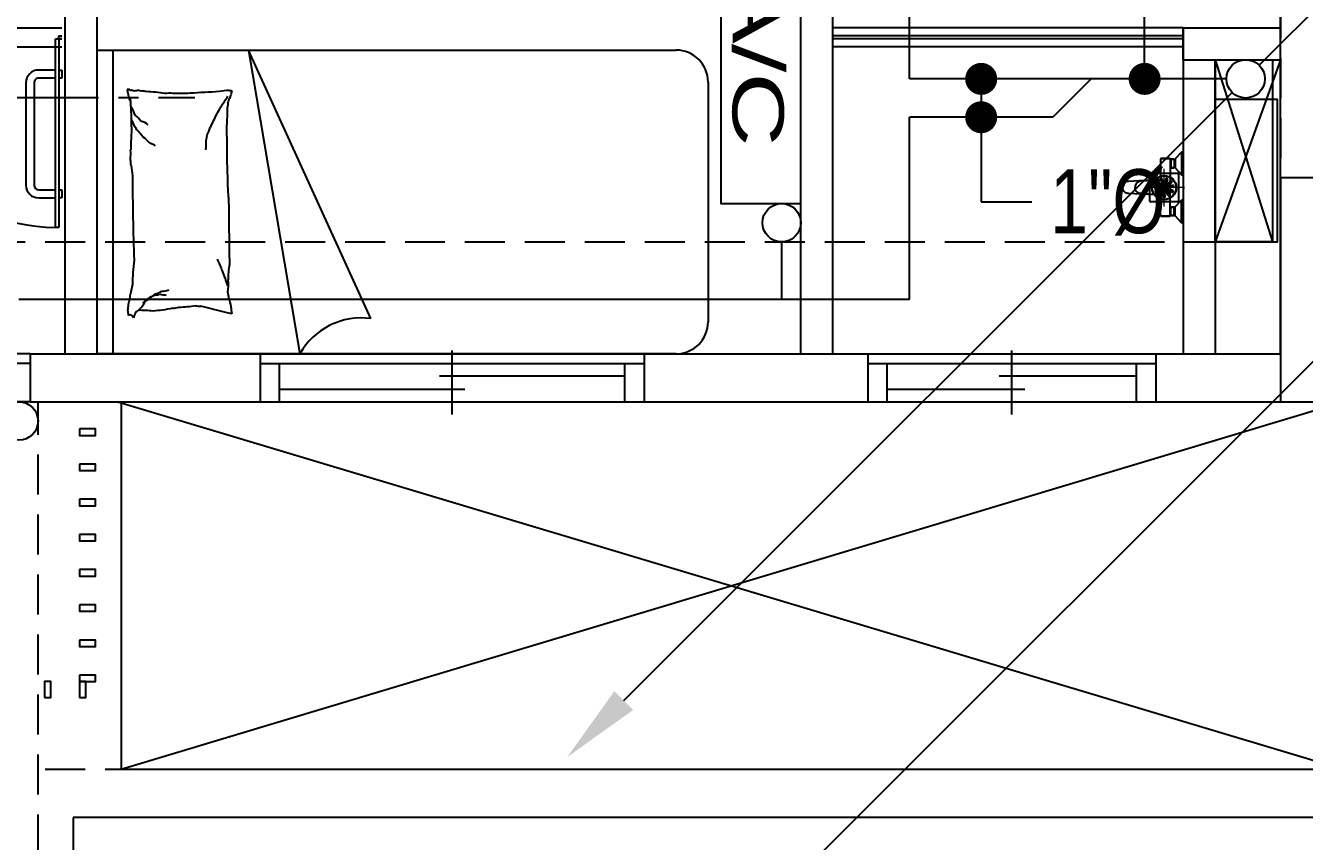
# Model space of a CAD drawing. Header units: millimetres. Extents: x 98197 to 106565, y 53890 to 60222.
# Drawn here: x 99574.8 to 99974.6, y 56218.1 to 56473.2 of the extents above; entities that cross this region are included whole.
import ezdxf
from ezdxf.enums import TextEntityAlignment as Align

# ---------------------------------------------------------------- set-up
doc = ezdxf.new("R2010")
doc.units = ezdxf.units.MM
doc.header["$LTSCALE"] = 50
doc.header["$MEASUREMENT"] = 0
for name, pattern in [('CENTER', [2, 1.25, -0.25, 0.25, -0.25]), ('CENTER2', [1.125, 0.75, -0.125, 0.125, -0.125]), ('HIDDEN', [0.375, 0.25, -0.125])]:
    doc.linetypes.add(name, pattern=pattern)
doc.layers.get('0').update_dxf_attribs({"color": 8, "linetype": 'CONTINUOUS'})
for name, color, linetype in [('00', 7, 'HIDDEN'), ('35', 4, 'CENTER2'), ('36雨排水', 3, 'CONTINUOUS'), ('furniture', 55, 'CONTINUOUS')]:
    doc.layers.add(name, color=color, linetype=linetype)
doc.layers.add('CENTE', color=8, linetype='CENTER', lineweight=9)
doc.styles.add('CHINA', font='c2', dxfattribs={"bigfont": 'china'})

# ---------------------------------------------------------------- blocks, each defined once
blk = doc.blocks.new('1111111')
at = {"layer": '36雨排水', "linetype": 'Continuous'}
blk.add_line((4513.91, 3441.34), (4704.12, 3631.56), dxfattribs=at)
blk = doc.blocks.new('6546786')
at = {"layer": '36雨排水', "color": 1, "linetype": 'Continuous'}
for p, q in [((95130.6, 56626.67), (94940.39, 56436.46)), ((94741.69, 56237.76), (94931.91, 56427.97))]:
    blk.add_line(p, q, dxfattribs=at)
blk.add_circle((94936.15, 56432.22), 6, dxfattribs=at)
blk.add_solid([(94744.64, 56234.82), (94738.75, 56240.71), (94724.02, 56220.08)], dxfattribs=at)
blk = doc.blocks.new('1111111111')
at = {"layer": '35', "color": 3, "linetype": 'Continuous'}
blk.add_lwpolyline([(2956.27, 3584.41), (2956.27, 3559.41), (3046.27, 3559.41), (3046.27, 3584.41)], close=True, dxfattribs=at)
at = {"layer": '35', "color": 4, "linetype": 'Continuous'}
blk.add_circle((3052.27, 3578.41), 6, dxfattribs=at)
at = {"layer": '35', "color": 3, "linetype": 'Continuous', "style": 'CHINA', "width": 1.5}
blk.add_text('A/C', height=16, dxfattribs=at).set_placement((3001.67, 3571.38), align=Align.MIDDLE)
blk = doc.blocks.new('*U45', base_point=(551368.96, 44174.06))
for p, q in [((551368.96, 44185.56), (551368.96, 44165.56)), ((551323.96, 44166.56), (551323.96, 44181.56)), ((551413.96, 44181.56), (551323.96, 44181.56)), ((551329.96, 44181.56), (551329.96, 44169.56)), ((551407.96, 44181.56), (551407.96, 44169.56)), ((551413.96, 44166.56), (551413.96, 44181.56)), ((551329.96, 44177.56), (551372.96, 44177.56)), ((551407.96, 44173.56), (551364.96, 44173.56)), ((551413.96, 44169.56), (551323.96, 44169.56)), ((551413.96, 44166.56), (551323.96, 44166.56))]:
    blk.add_line(p, q)
blk = doc.blocks.new('*U47', base_point=(551535.96, 44174.06))
for p, q in [((551535.96, 44185.56), (551535.96, 44165.56)), ((551475.96, 44166.56), (551475.96, 44181.56)), ((551475.96, 44181.56), (551595.96, 44181.56)), ((551481.96, 44181.56), (551481.96, 44169.56)), ((551589.96, 44181.56), (551589.96, 44169.56)), ((551595.96, 44166.56), (551595.96, 44181.56)), ((551481.96, 44177.56), (551539.96, 44177.56)), ((551589.96, 44173.56), (551531.96, 44173.56)), ((551475.96, 44169.56), (551595.96, 44169.56)), ((551475.96, 44166.56), (551595.96, 44166.56))]:
    blk.add_line(p, q)
blk = doc.blocks.new('*U48', base_point=(551700.96, 44174.06))
for p, q in [((551700.96, 44185.56), (551700.96, 44165.56)), ((551655.96, 44166.56), (551655.96, 44181.56)), ((551655.96, 44181.56), (551745.96, 44181.56)), ((551661.96, 44181.56), (551661.96, 44169.56)), ((551739.96, 44181.56), (551739.96, 44169.56)), ((551745.96, 44166.56), (551745.96, 44181.56)), ((551661.96, 44177.56), (551704.96, 44177.56)), ((551739.96, 44173.56), (551696.96, 44173.56)), ((551655.96, 44169.56), (551745.96, 44169.56)), ((551655.96, 44166.56), (551745.96, 44166.56))]:
    blk.add_line(p, q)
blk = doc.blocks.new('1247A')
for p, q in [((-13298.51, 8267.25), (-13298.01, 8267.25)), ((-13298.01, 8267.25), (-13298.51, 8267.25)), ((-13298.51, 8267.25), (-13298.51, 8267.12)), ((-13298.51, 8267.12), (-13298.51, 8266.77)), ((-13298.51, 8266.77), (-13298.51, 8266.2)), ((-13298.51, 8266.2), (-13298.51, 8265.46)), ((-13298.51, 8265.46), (-13298.51, 8264.61)), ((-13298.01, 8267.25), (-13296.01, 8265.12)), ((-13298.01, 8267.25), (-13296.01, 8265.12)), ((-13298.01, 8267.25), (-13298.01, 8267.12)), ((-13298.01, 8267.12), (-13298.01, 8266.77)), ((-13298.01, 8266.77), (-13298.01, 8266.2)), ((-13298.01, 8266.2), (-13298.01, 8265.46)), ((-13298.01, 8265.46), (-13298.01, 8264.61)), ((-13296.01, 8265.12), (-13296.01, 8265.07)), ((-13296.01, 8265.07), (-13296.01, 8264.93)), ((-13296.01, 8264.93), (-13296.01, 8264.82)), ((-13296.01, 8264.93), (-13296.01, 8264.7)), ((-13296.01, 8264.82), (-13295.91, 8264.82)), ((-13296.01, 8264.82), (-13296.01, 8264.77)), ((-13295.91, 8264.82), (-13296.01, 8264.82)), ((-13296.01, 8264.77), (-13296.01, 8264.66)), ((-13296.01, 8264.7), (-13296.01, 8264.41)), ((-13295.71, 8265.02), (-13295.91, 8264.82)), ((-13295.91, 8264.82), (-13295.91, 8264.77)), ((-13295.91, 8264.77), (-13295.91, 8264.66)), ((-13295.71, 8265.02), (-13295.51, 8265.02)), ((-13295.51, 8265.02), (-13295.71, 8265.02)), ((-13295.71, 8265.02), (-13295.71, 8264.97)), ((-13295.71, 8264.97), (-13295.71, 8262.38)), ((-13295.51, 8265.02), (-13295.21, 8265.02)), ((-13295.21, 8265.02), (-13295.51, 8265.02)), ((-13294.91, 8265.02), (-13295.21, 8265.02)), ((-13295.21, 8265.02), (-13294.91, 8265.02)), ((-13294.91, 8265.02), (-13294.71, 8265.02)), ((-13294.71, 8265.02), (-13294.91, 8265.02)), ((-13294.71, 8265.02), (-13294.51, 8264.82)), ((-13294.71, 8265.02), (-13294.71, 8264.97)), ((-13294.71, 8264.97), (-13294.71, 8262.38)), ((-13294.01, 8265.2), (-13294.51, 8265.2)), ((-13294.51, 8265.2), (-13294.01, 8265.2)), ((-13294.51, 8265.2), (-13294.51, 8265.14)), ((-13294.51, 8265.14), (-13294.51, 8256.2)), ((-13294.51, 8265.14), (-13294.51, 8256.2)), ((-13293.51, 8265.2), (-13294.01, 8265.2)), ((-13294.01, 8265.2), (-13293.51, 8265.2)), ((-13293, 8265.2), (-13293.51, 8265.2)), ((-13293.51, 8265.2), (-13293, 8265.2)), ((-13293, 8265.2), (-13292.54, 8265.2)), ((-13292.54, 8265.2), (-13293, 8265.2)), ((-13292.54, 8265.2), (-13292.13, 8265.2)), ((-13292.13, 8265.2), (-13292.54, 8265.2)), ((-13292.13, 8265.2), (-13291.82, 8265.2)), ((-13291.82, 8265.2), (-13292.13, 8265.2)), ((-13291.82, 8265.2), (-13291.63, 8265.2)), ((-13291.63, 8265.2), (-13291.82, 8265.2)), ((-13291.63, 8265.2), (-13291.55, 8265.2)), ((-13291.55, 8265.2), (-13291.63, 8265.2)), ((-13291.55, 8265.2), (-13291.51, 8265.14)), ((-13291.51, 8265.14), (-13291.51, 8258.66)), ((-13291.51, 8265.14), (-13291.51, 8258.66)), ((-13298.51, 8264.61), (-13298.51, 8263.7)), ((-13298.51, 8263.7), (-13298.51, 8262.79)), ((-13298.51, 8262.79), (-13298.51, 8261.93)), ((-13298.51, 8261.93), (-13298.51, 8261.19)), ((-13298.51, 8261.19), (-13298.51, 8260.63)), ((-13298.01, 8264.61), (-13298.01, 8263.7)), ((-13298.01, 8263.7), (-13298.01, 8262.79)), ((-13298.01, 8262.79), (-13298.01, 8261.93)), ((-13296.01, 8262.28), (-13298.01, 8260.15)), ((-13298.01, 8261.93), (-13298.01, 8261.19)), ((-13298.01, 8261.19), (-13298.01, 8260.63)), ((-13296.01, 8264.66), (-13296.01, 8264.49)), ((-13296.01, 8264.49), (-13296.01, 8264.26)), ((-13296.01, 8264.41), (-13296.01, 8264.06)), ((-13296.01, 8264.26), (-13296.01, 8263.98)), ((-13296.01, 8264.06), (-13296.01, 8263.7)), ((-13296.01, 8263.98), (-13296.01, 8263.7)), ((-13296.01, 8263.7), (-13296.01, 8263.33)), ((-13296.01, 8263.7), (-13296.01, 8263.42)), ((-13296.01, 8263.42), (-13296.01, 8263.14)), ((-13296.01, 8263.33), (-13296.01, 8262.99)), ((-13296.01, 8263.14), (-13296.01, 8262.91)), ((-13296.01, 8262.99), (-13296.01, 8262.7)), ((-13296.01, 8262.91), (-13296.01, 8262.74)), ((-13296.01, 8262.74), (-13296.01, 8262.62)), ((-13296.01, 8262.7), (-13296.01, 8262.47)), ((-13296.01, 8262.62), (-13296.01, 8262.58)), ((-13296.01, 8262.58), (-13296.01, 8262.47)), ((-13296.01, 8262.58), (-13295.91, 8262.58)), ((-13295.91, 8262.58), (-13296.01, 8262.58)), ((-13296.01, 8262.47), (-13296.01, 8262.33)), ((-13296.01, 8262.33), (-13296.01, 8262.28)), ((-13295.91, 8264.66), (-13295.91, 8264.49)), ((-13295.91, 8264.49), (-13295.91, 8264.26)), ((-13295.91, 8264.26), (-13295.91, 8263.98)), ((-13295.91, 8263.98), (-13295.91, 8263.7)), ((-13295.91, 8263.7), (-13295.91, 8263.42)), ((-13295.91, 8263.42), (-13295.91, 8263.14)), ((-13295.91, 8263.14), (-13295.91, 8262.91)), ((-13295.91, 8262.91), (-13295.91, 8262.74)), ((-13295.91, 8262.74), (-13295.91, 8262.62)), ((-13295.91, 8262.62), (-13295.91, 8262.58)), ((-13295.91, 8262.58), (-13295.71, 8262.38)), ((-13295.21, 8262.38), (-13295.71, 8262.38)), ((-13295.71, 8262.38), (-13295.21, 8262.38)), ((-13294.91, 8262.38), (-13295.21, 8262.38)), ((-13295.21, 8262.38), (-13294.91, 8262.38)), ((-13294.91, 8262.38), (-13294.71, 8262.38)), ((-13294.71, 8262.38), (-13294.91, 8262.38)), ((-13294.51, 8262.58), (-13294.71, 8262.38)), ((-13298.51, 8260.63), (-13298.51, 8260.28)), ((-13298.51, 8260.28), (-13298.51, 8260.15)), ((-13298.51, 8260.15), (-13298.01, 8260.15)), ((-13298.01, 8260.15), (-13298.51, 8260.15)), ((-13298.51, 8252.25), (-13298.51, 8260.15)), ((-13298.01, 8260.63), (-13298.01, 8260.28)), ((-13298.01, 8260.28), (-13298.01, 8260.15)), ((-13293.82, 8256.76), (-13293.9, 8256.2)), ((-13293.61, 8257.29), (-13293.82, 8256.76)), ((-13293.67, 8256.76), (-13293.72, 8256.49)), ((-13293.58, 8257.04), (-13293.67, 8256.76)), ((-13293.27, 8257.76), (-13293.61, 8257.29)), ((-13293.48, 8257.29), (-13293.58, 8257.04)), ((-13293.32, 8257.54), (-13293.48, 8257.29)), ((-13293.14, 8257.75), (-13293.32, 8257.54)), ((-13292.81, 8258.11), (-13293.27, 8257.76)), ((-13292.95, 8257.94), (-13293.14, 8257.75)), ((-13293.05, 8256.78), (-13293.11, 8256.5)), ((-13292.97, 8257.06), (-13293.05, 8256.78)), ((-13292.85, 8257.33), (-13292.97, 8257.06)), ((-13292.72, 8258.11), (-13292.95, 8257.94)), ((-13292.69, 8257.57), (-13292.85, 8257.33)), ((-13292.29, 8258.32), (-13292.81, 8258.11)), ((-13292.48, 8258.22), (-13292.72, 8258.11)), ((-13292.5, 8257.79), (-13292.69, 8257.57)), ((-13292.3, 8257.98), (-13292.5, 8257.79)), ((-13292.06, 8258.16), (-13292.3, 8257.98)), ((-13291.98, 8258.37), (-13292.29, 8258.32)), ((-13291.98, 8258.37), (-13292.29, 8258.32)), ((-13291.81, 8258.28), (-13292.06, 8258.16)), ((-13291.28, 8258.43), (-13291.98, 8258.37)), ((-13291.55, 8258.37), (-13291.81, 8258.28)), ((-13291.28, 8258.43), (-13291.55, 8258.37)), ((-13291.51, 8258.66), (-13281.48, 8258.1)), ((-13290.99, 8258.46), (-13291.28, 8258.43)), ((-13290.99, 8258.46), (-13290.58, 8258.45)), ((-13290.79, 8257.38), (-13290.8, 8257.36)), ((-13290.8, 8257.36), (-13290.8, 8257.33)), ((-13290.8, 8257.33), (-13290.8, 8257.31)), ((-13290.8, 8257.31), (-13290.79, 8257.28)), ((-13290.77, 8257.41), (-13290.79, 8257.38)), ((-13290.79, 8257.28), (-13290.77, 8257.26)), ((-13290.75, 8257.42), (-13290.77, 8257.41)), ((-13290.77, 8257.26), (-13290.75, 8257.25)), ((-13290.72, 8257.43), (-13290.75, 8257.42)), ((-13290.75, 8257.25), (-13290.72, 8257.24)), ((-13290.7, 8257.43), (-13290.72, 8257.43)), ((-13290.72, 8257.24), (-13290.7, 8257.23)), ((-13290.7, 8257.43), (-13290.67, 8257.43)), ((-13290.67, 8257.24), (-13290.7, 8257.23)), ((-13290.67, 8257.43), (-13290.65, 8257.42)), ((-13290.65, 8257.25), (-13290.67, 8257.24)), ((-13290.65, 8257.42), (-13290.63, 8257.41)), ((-13290.63, 8257.26), (-13290.65, 8257.25)), ((-13290.63, 8257.41), (-13290.61, 8257.38)), ((-13290.61, 8257.28), (-13290.63, 8257.26)), ((-13290.61, 8257.38), (-13290.6, 8257.36)), ((-13290.6, 8257.31), (-13290.61, 8257.28)), ((-13290.6, 8257.36), (-13290.6, 8257.33)), ((-13290.6, 8257.33), (-13290.6, 8257.31)), ((-13290.58, 8258.45), (-13290.21, 8258.44)), ((-13290.21, 8258.44), (-13289.79, 8258.42)), ((-13289.79, 8258.42), (-13289.36, 8258.4)), ((-13289.36, 8258.4), (-13289.05, 8258.38)), ((-13289.05, 8258.38), (-13285.35, 8258.15)), ((-13285.35, 8258.15), (-13285.11, 8258.13)), ((-13285.11, 8258.13), (-13284.87, 8258.08)), ((-13284.87, 8258.08), (-13284.64, 8257.99)), ((-13284.64, 8257.99), (-13284.43, 8257.89)), ((-13284.43, 8257.89), (-13284.22, 8257.74)), ((-13284.22, 8257.74), (-13284.05, 8257.57)), ((-13284.05, 8257.57), (-13283.89, 8257.39)), ((-13283.89, 8257.39), (-13283.75, 8257.17)), ((-13283.75, 8257.17), (-13283.65, 8256.95)), ((-13283.65, 8256.95), (-13283.57, 8256.7)), ((-13281.48, 8258.1), (-13281.23, 8258.08)), ((-13281.23, 8258.08), (-13280.99, 8258.03)), ((-13280.99, 8258.03), (-13280.76, 8257.95)), ((-13280.76, 8257.95), (-13280.54, 8257.85)), ((-13280.54, 8257.85), (-13280.33, 8257.7)), ((-13280.33, 8257.7), (-13280.16, 8257.54)), ((-13280.16, 8257.54), (-13280, 8257.36)), ((-13280, 8257.36), (-13279.85, 8257.15)), ((-13279.85, 8257.15), (-13279.75, 8256.93)), ((-13279.75, 8256.93), (-13279.68, 8256.69)), ((-13279.75, 8256.93), (-13279.68, 8256.69)), ((-13294.51, 8247.26), (-13294.51, 8256.2)), ((-13294.51, 8247.26), (-13294.51, 8256.2)), ((-13293.82, 8255.64), (-13293.9, 8256.2)), ((-13293.61, 8255.11), (-13293.82, 8255.64)), ((-13293.72, 8256.49), (-13293.74, 8256.2)), ((-13293.72, 8255.91), (-13293.74, 8256.2)), ((-13293.67, 8255.64), (-13293.72, 8255.91)), ((-13293.58, 8255.36), (-13293.67, 8255.64)), ((-13293.27, 8254.64), (-13293.61, 8255.11)), ((-13293.48, 8255.11), (-13293.58, 8255.36)), ((-13293.32, 8254.86), (-13293.48, 8255.11)), ((-13293.14, 8254.65), (-13293.32, 8254.86)), ((-13292.81, 8254.29), (-13293.27, 8254.64)), ((-13292.95, 8254.46), (-13293.14, 8254.65)), ((-13293.11, 8256.5), (-13293.13, 8256.2)), ((-13293.11, 8255.9), (-13293.13, 8256.2)), ((-13293.05, 8255.62), (-13293.11, 8255.9)), ((-13292.97, 8255.34), (-13293.05, 8255.62)), ((-13292.85, 8255.07), (-13292.97, 8255.34)), ((-13292.72, 8254.29), (-13292.95, 8254.46)), ((-13292.69, 8254.83), (-13292.85, 8255.07)), ((-13292.29, 8254.08), (-13292.81, 8254.29)), ((-13292.48, 8254.18), (-13292.72, 8254.29)), ((-13292.5, 8254.61), (-13292.69, 8254.83)), ((-13292.3, 8254.42), (-13292.5, 8254.61)), ((-13292.06, 8254.24), (-13292.3, 8254.42)), ((-13291.98, 8254.03), (-13292.29, 8254.08)), ((-13291.98, 8254.03), (-13292.29, 8254.08)), ((-13291.81, 8254.12), (-13292.06, 8254.24)), ((-13291.28, 8253.96), (-13291.98, 8254.03)), ((-13291.55, 8254.03), (-13291.81, 8254.12)), ((-13291.28, 8253.96), (-13291.55, 8254.03)), ((-13291.51, 8253.74), (-13281.48, 8254.3)), ((-13291.51, 8247.26), (-13291.51, 8253.74)), ((-13291.51, 8247.26), (-13291.51, 8253.74)), ((-13290.99, 8253.94), (-13291.28, 8253.96)), ((-13290.99, 8253.94), (-13290.58, 8253.95)), ((-13290.8, 8255.09), (-13290.79, 8255.11)), ((-13290.8, 8255.07), (-13290.8, 8255.09)), ((-13290.8, 8255.04), (-13290.8, 8255.07)), ((-13290.79, 8255.02), (-13290.8, 8255.04)), ((-13290.79, 8255.11), (-13290.77, 8255.14)), ((-13290.77, 8254.99), (-13290.79, 8255.02)), ((-13290.77, 8255.14), (-13290.75, 8255.15)), ((-13290.75, 8254.98), (-13290.77, 8254.99)), ((-13290.75, 8255.15), (-13290.72, 8255.16)), ((-13290.72, 8254.97), (-13290.75, 8254.98)), ((-13290.72, 8255.16), (-13290.7, 8255.17)), ((-13290.7, 8254.97), (-13290.72, 8254.97)), ((-13290.67, 8255.16), (-13290.7, 8255.17)), ((-13290.7, 8254.97), (-13290.67, 8254.97)), ((-13290.65, 8255.15), (-13290.67, 8255.16)), ((-13290.67, 8254.97), (-13290.65, 8254.98)), ((-13290.63, 8255.14), (-13290.65, 8255.15)), ((-13290.65, 8254.98), (-13290.63, 8254.99)), ((-13290.61, 8255.11), (-13290.63, 8255.14)), ((-13290.63, 8254.99), (-13290.61, 8255.02)), ((-13290.6, 8255.09), (-13290.61, 8255.11)), ((-13290.61, 8255.02), (-13290.6, 8255.04)), ((-13290.6, 8255.07), (-13290.6, 8255.09)), ((-13290.6, 8255.04), (-13290.6, 8255.07)), ((-13290.58, 8253.95), (-13290.21, 8253.96)), ((-13290.21, 8253.96), (-13289.79, 8253.98)), ((-13289.79, 8253.98), (-13289.36, 8254)), ((-13289.36, 8254), (-13289.05, 8254.02)), ((-13289.05, 8254.02), (-13285.35, 8254.25)), ((-13285.35, 8254.25), (-13285.11, 8254.27)), ((-13285.11, 8254.27), (-13284.87, 8254.32)), ((-13284.87, 8254.32), (-13284.64, 8254.41)), ((-13284.64, 8254.41), (-13284.43, 8254.51)), ((-13284.43, 8254.51), (-13284.22, 8254.66)), ((-13284.22, 8254.66), (-13284.05, 8254.83)), ((-13284.05, 8254.83), (-13283.89, 8255.01)), ((-13283.89, 8255.01), (-13283.75, 8255.23)), ((-13283.75, 8255.23), (-13283.65, 8255.45)), ((-13283.65, 8255.45), (-13283.57, 8255.7)), ((-13283.57, 8256.7), (-13283.52, 8256.46)), ((-13283.57, 8255.7), (-13283.52, 8255.94)), ((-13283.52, 8256.46), (-13283.5, 8256.2)), ((-13283.52, 8255.94), (-13283.5, 8256.2)), ((-13281.48, 8254.3), (-13281.23, 8254.32)), ((-13281.23, 8254.32), (-13280.99, 8254.37)), ((-13280.99, 8254.37), (-13280.76, 8254.45)), ((-13280.76, 8254.45), (-13280.54, 8254.55)), ((-13280.54, 8254.55), (-13280.33, 8254.7)), ((-13280.33, 8254.7), (-13280.16, 8254.86)), ((-13280.16, 8254.86), (-13280, 8255.04)), ((-13280, 8255.04), (-13279.85, 8255.25)), ((-13279.85, 8255.25), (-13279.75, 8255.47)), ((-13279.75, 8255.47), (-13279.68, 8255.71)), ((-13279.75, 8255.47), (-13279.68, 8255.71)), ((-13279.68, 8256.69), (-13279.63, 8256.45)), ((-13279.68, 8256.69), (-13279.63, 8256.45)), ((-13279.68, 8255.71), (-13279.63, 8255.95)), ((-13279.68, 8255.71), (-13279.63, 8255.95)), ((-13279.63, 8256.45), (-13279.61, 8256.2)), ((-13279.63, 8256.45), (-13279.61, 8256.2)), ((-13279.63, 8255.95), (-13279.61, 8256.2)), ((-13279.63, 8255.95), (-13279.61, 8256.2)), ((-13298.01, 8252.25), (-13298.51, 8252.25)), ((-13298.51, 8252.12), (-13298.51, 8252.25)), ((-13298.51, 8252.25), (-13298.01, 8252.25)), ((-13298.51, 8251.77), (-13298.51, 8252.12)), ((-13298.51, 8251.2), (-13298.51, 8251.77)), ((-13298.51, 8250.46), (-13298.51, 8251.2)), ((-13298.51, 8249.61), (-13298.51, 8250.46)), ((-13298.51, 8248.7), (-13298.51, 8249.61)), ((-13296.01, 8250.12), (-13298.01, 8252.25)), ((-13298.01, 8252.12), (-13298.01, 8252.25)), ((-13298.01, 8251.77), (-13298.01, 8252.12)), ((-13298.01, 8251.2), (-13298.01, 8251.77)), ((-13298.01, 8250.46), (-13298.01, 8251.2)), ((-13298.01, 8249.61), (-13298.01, 8250.46)), ((-13298.01, 8248.7), (-13298.01, 8249.61)), ((-13296.01, 8250.07), (-13296.01, 8250.12)), ((-13296.01, 8249.93), (-13296.01, 8250.07)), ((-13296.01, 8249.7), (-13296.01, 8249.93)), ((-13296.01, 8249.82), (-13296.01, 8249.93)), ((-13295.91, 8249.82), (-13296.01, 8249.82)), ((-13296.01, 8249.77), (-13296.01, 8249.82)), ((-13296.01, 8249.82), (-13295.91, 8249.82)), ((-13296.01, 8249.66), (-13296.01, 8249.77)), ((-13296.01, 8249.41), (-13296.01, 8249.7)), ((-13296.01, 8249.49), (-13296.01, 8249.66)), ((-13296.01, 8249.26), (-13296.01, 8249.49)), ((-13296.01, 8249.06), (-13296.01, 8249.41)), ((-13296.01, 8248.98), (-13296.01, 8249.26)), ((-13296.01, 8248.7), (-13296.01, 8249.06)), ((-13296.01, 8248.7), (-13296.01, 8248.98)), ((-13295.91, 8249.82), (-13295.71, 8250.02)), ((-13295.91, 8249.77), (-13295.91, 8249.82)), ((-13295.91, 8249.66), (-13295.91, 8249.77)), ((-13295.91, 8249.49), (-13295.91, 8249.66)), ((-13295.91, 8249.26), (-13295.91, 8249.49)), ((-13295.91, 8248.98), (-13295.91, 8249.26)), ((-13295.91, 8248.7), (-13295.91, 8248.98)), ((-13295.71, 8250.02), (-13295.21, 8250.02)), ((-13295.71, 8247.43), (-13295.71, 8250.02)), ((-13295.21, 8250.02), (-13295.71, 8250.02)), ((-13295.21, 8250.02), (-13294.91, 8250.02)), ((-13294.91, 8250.02), (-13295.21, 8250.02)), ((-13294.71, 8250.02), (-13294.91, 8250.02)), ((-13294.91, 8250.02), (-13294.71, 8250.02)), ((-13294.51, 8249.82), (-13294.71, 8250.02)), ((-13294.71, 8247.43), (-13294.71, 8250.02)), ((-13298.51, 8247.79), (-13298.51, 8248.7)), ((-13298.51, 8246.93), (-13298.51, 8247.79)), ((-13298.51, 8246.19), (-13298.51, 8246.93)), ((-13298.51, 8245.63), (-13298.51, 8246.19)), ((-13298.51, 8245.28), (-13298.51, 8245.63)), ((-13298.51, 8245.15), (-13298.51, 8245.28)), ((-13298.01, 8245.15), (-13298.51, 8245.15)), ((-13298.51, 8245.15), (-13298.01, 8245.15)), ((-13298.01, 8247.79), (-13298.01, 8248.7)), ((-13298.01, 8246.93), (-13298.01, 8247.79)), ((-13298.01, 8245.15), (-13296.01, 8247.28)), ((-13298.01, 8245.15), (-13296.01, 8247.28)), ((-13298.01, 8246.19), (-13298.01, 8246.93)), ((-13298.01, 8245.63), (-13298.01, 8246.19)), ((-13298.01, 8245.28), (-13298.01, 8245.63)), ((-13298.01, 8245.15), (-13298.01, 8245.28)), ((-13296.01, 8248.42), (-13296.01, 8248.7)), ((-13296.01, 8248.33), (-13296.01, 8248.7)), ((-13296.01, 8248.14), (-13296.01, 8248.42)), ((-13296.01, 8247.99), (-13296.01, 8248.33)), ((-13296.01, 8247.91), (-13296.01, 8248.14)), ((-13296.01, 8247.7), (-13296.01, 8247.99)), ((-13296.01, 8247.74), (-13296.01, 8247.91)), ((-13296.01, 8247.62), (-13296.01, 8247.74)), ((-13296.01, 8247.47), (-13296.01, 8247.7)), ((-13296.01, 8247.58), (-13296.01, 8247.62)), ((-13295.91, 8247.58), (-13296.01, 8247.58)), ((-13296.01, 8247.58), (-13295.91, 8247.58)), ((-13296.01, 8247.47), (-13296.01, 8247.58)), ((-13296.01, 8247.33), (-13296.01, 8247.47)), ((-13296.01, 8247.28), (-13296.01, 8247.33)), ((-13295.91, 8248.42), (-13295.91, 8248.7)), ((-13295.91, 8248.14), (-13295.91, 8248.42)), ((-13295.91, 8247.91), (-13295.91, 8248.14)), ((-13295.91, 8247.74), (-13295.91, 8247.91)), ((-13295.91, 8247.62), (-13295.91, 8247.74)), ((-13295.91, 8247.58), (-13295.91, 8247.62)), ((-13295.71, 8247.38), (-13295.91, 8247.58)), ((-13295.71, 8247.38), (-13295.71, 8247.43)), ((-13295.51, 8247.38), (-13295.71, 8247.38)), ((-13295.71, 8247.38), (-13295.51, 8247.38)), ((-13295.21, 8247.38), (-13295.51, 8247.38)), ((-13295.51, 8247.38), (-13295.21, 8247.38)), ((-13295.21, 8247.38), (-13294.91, 8247.38)), ((-13294.91, 8247.38), (-13295.21, 8247.38)), ((-13294.71, 8247.38), (-13294.91, 8247.38)), ((-13294.91, 8247.38), (-13294.71, 8247.38)), ((-13294.71, 8247.38), (-13294.51, 8247.58)), ((-13294.71, 8247.38), (-13294.71, 8247.43)), ((-13294.51, 8247.2), (-13294.51, 8247.26)), ((-13294.51, 8247.2), (-13294.01, 8247.2)), ((-13294.01, 8247.2), (-13294.51, 8247.2)), ((-13294.01, 8247.2), (-13293.51, 8247.2)), ((-13293.51, 8247.2), (-13294.01, 8247.2)), ((-13293.51, 8247.2), (-13293, 8247.2)), ((-13293, 8247.2), (-13293.51, 8247.2)), ((-13292.54, 8247.2), (-13293, 8247.2)), ((-13293, 8247.2), (-13292.54, 8247.2)), ((-13292.13, 8247.2), (-13292.54, 8247.2)), ((-13292.54, 8247.2), (-13292.13, 8247.2)), ((-13291.82, 8247.2), (-13292.13, 8247.2)), ((-13292.13, 8247.2), (-13291.82, 8247.2)), ((-13291.63, 8247.2), (-13291.82, 8247.2)), ((-13291.82, 8247.2), (-13291.63, 8247.2)), ((-13291.55, 8247.2), (-13291.63, 8247.2)), ((-13291.63, 8247.2), (-13291.55, 8247.2)), ((-13291.55, 8247.2), (-13291.51, 8247.26))]:
    blk.add_line(p, q)
at = {"color": 3}
blk.add_line((-13298.51, 8256.25), (-13299.01, 8256.25), dxfattribs=at)
blk = doc.blocks.new('10D')
at = {"color": 9, "true_color": 0xc9c9c9}
for p, q in [((-31147.44, 14844.37), (-31147.44, 14852.77)), ((-31147.14, 14853.07), (-31138.74, 14853.07)), ((-31144.65, 14850.68), (-31143.58, 14849.29)), ((-31144.18, 14851.05), (-31143.33, 14849.45)), ((-31143.24, 14851.27), (-31143.09, 14849.52)), ((-31142.64, 14851.32), (-31142.79, 14849.52)), ((-31141.73, 14851), (-31142.56, 14849.45)), ((-31141.21, 14850.72), (-31142.3, 14849.29)), ((-31138.44, 14852.77), (-31138.44, 14844.37)), ((-31145.71, 14848.48), (-31143.91, 14848.59)), ((-31145.57, 14847.89), (-31143.86, 14848.29)), ((-31145.52, 14849.42), (-31143.87, 14848.83)), ((-31145.32, 14849.99), (-31143.75, 14849.1)), ((-31145.22, 14847), (-31143.76, 14848.06)), ((-31144.79, 14846.58), (-31143.56, 14847.84)), ((-31144.01, 14846.02), (-31143.36, 14847.7)), ((-31143.42, 14845.9), (-31143.07, 14847.62)), ((-31143.14, 14848.62), (-31143.14, 14848.52)), ((-31143.14, 14848.62), (-31143.04, 14848.62)), ((-31143.14, 14848.52), (-31143.09, 14848.52)), ((-31143.14, 14848.52), (-31143.04, 14848.52)), ((-31142.99, 14848.77), (-31142.89, 14848.77)), ((-31142.99, 14848.67), (-31142.99, 14848.77)), ((-31142.99, 14848.38), (-31142.99, 14848.47)), ((-31142.99, 14848.38), (-31142.89, 14848.38)), ((-31142.89, 14848.67), (-31142.89, 14848.77)), ((-31142.89, 14848.38), (-31142.89, 14848.47)), ((-31142.75, 14848.62), (-31142.84, 14848.62)), ((-31142.75, 14848.52), (-31142.84, 14848.52)), ((-31142.46, 14845.85), (-31142.82, 14847.62)), ((-31142.79, 14848.52), (-31142.75, 14848.52)), ((-31142.75, 14848.62), (-31142.75, 14848.52)), ((-31141.9, 14846.06), (-31142.53, 14847.7)), ((-31141.06, 14846.54), (-31142.32, 14847.84)), ((-31140.61, 14849.96), (-31142.14, 14849.1)), ((-31140.71, 14847.03), (-31142.13, 14848.06)), ((-31140.26, 14847.88), (-31142.03, 14848.29)), ((-31140.32, 14849.44), (-31142.02, 14848.83)), ((-31140.23, 14848.48), (-31141.98, 14848.59)), ((-31138.74, 14844.07), (-31147.14, 14844.07))]:
    blk.add_line(p, q, dxfattribs=at)
for radius in [3.8, 3.7, 0.275]:
    blk.add_circle((-31142.94, 14848.57), radius, dxfattribs=at)
for centre, radius, start, end in [((-31147.14, 14852.77), 0.3, 90, 180), ((-31144.43, 14850.89), 0.3, 32.7273, 222.2546), ((-31142.94, 14851.32), 0.3, 0, 189.5273), ((-31141.46, 14850.89), 0.3, 327.2727, 156.8), ((-31138.74, 14852.77), 0.3, 0, 90), ((-31145.67, 14848.18), 0.3, 98.1818, 287.7091), ((-31145.45, 14849.71), 0.3, 65.4545, 254.9818), ((-31145.02, 14846.77), 0.3, 130.9091, 320.4364), ((-31143.88, 14848.44), 0.15, 278.1818, 98.1818), ((-31143.81, 14848.97), 0.15, 245.4545, 65.4545), ((-31143.66, 14847.95), 0.15, 310.9091, 130.9091), ((-31143.46, 14849.37), 0.15, 212.7273, 32.7273), ((-31143.21, 14847.66), 0.15, 343.6364, 163.6364), ((-31142.94, 14849.52), 0.15, 180, 0), ((-31143.04, 14848.67), 0.05, 270, 0), ((-31143.04, 14848.47), 0.05, 0, 90), ((-31142.84, 14848.67), 0.05, 180, 270), ((-31142.84, 14848.47), 0.05, 90, 180), ((-31142.68, 14847.66), 0.15, 16.3636, 196.3636), ((-31142.43, 14849.37), 0.15, 147.2727, 327.2727), ((-31142.23, 14847.95), 0.15, 49.0909, 229.0909), ((-31142.08, 14848.97), 0.15, 114.5455, 294.5455), ((-31142, 14848.44), 0.15, 81.8182, 261.8182), ((-31140.87, 14846.77), 0.3, 229.0909, 58.6182), ((-31140.44, 14849.71), 0.3, 294.5455, 124.0727), ((-31140.22, 14848.18), 0.3, 261.8182, 91.3455), ((-31147.14, 14844.37), 0.3, 180, 270), ((-31143.72, 14845.93), 0.3, 163.6364, 353.1636), ((-31142.17, 14845.93), 0.3, 196.3636, 25.8909), ((-31138.74, 14844.37), 0.3, 270, 0)]:
    blk.add_arc(centre, radius, start, end, dxfattribs=at)
at = {"layer": 'CENTE', "color": 8}
for p, q in [((-31142.94, 14854.47), (-31142.94, 14842.67)), ((-31148.84, 14848.57), (-31137.04, 14848.57))]:
    blk.add_line(p, q, dxfattribs=at)
blk = doc.blocks.new('A$C062F3D30')
at = {"layer": 'furniture'}
for p, q in [((-110.11, 222.55), (65.89, 222.55)), ((23.58, 127.55), (7.53, 222.55)), ((65.89, 222.55), (65.89, 127.55)), ((65.89, 222.55), (70.89, 222.55)), ((70.89, 222.55), (70.89, 127.55)), ((-120.11, 137.55), (-120.11, 212.55)), ((-14.69, 211.51), (23.58, 127.55)), ((28.9, 210.05), (31.45, 209.41)), ((31.45, 209.41), (38.47, 207.65)), ((65.89, 127.55), (-110.11, 127.55)), ((70.89, 127.55), (65.89, 127.55))]:
    blk.add_line(p, q, dxfattribs=at)
for centre, radius, start, end in [((-110.11, 212.55), 10, 90, 180), ((-11.75, 233.45), 22.14, 262.3533, 330.5143), ((28.82, 210.04), 0.0779, 255.9551, 4.0829), ((6.1, 206.17), 23.01, 4.0829, 9.4841), ((47.93, 152.03), 56, 92.6649, 98.0051), ((51.03, 181.62), 26.96, 98.0051, 102.1984), ((34.66, 282.22), 74.97, 279.6844, 282.1984), ((50.5, 226.28), 17.34, 270, 279.6844), ((57.96, 250.75), 41.81, 263.7676, 270), ((66.36, 200.55), 11.9, 135.0976, 152.7964), ((56.63, 211.53), 2.91, 296.5805, 355.5998), ((60.62, 211.52), 1.12, 191.2724, 296.5805), ((68.81, 210.52), 7.68, 180, 191.2724), ((74.82, 207.01), 13.7, 171.5628, 180), ((10.43, 201.98), 19.52, 9.4841, 17.3864), ((39.8, 206.33), 10.18, 186.4341, 197.3864), ((38.74, 201.9), 5.76, 75.9548, 92.6649), ((49.32, 196.38), 7.78, 75.3149, 90), ((52.83, 199.38), 4.77, 90, 108.7799), ((61.25, 195.42), 11.9, 117.3988, 135.0976), ((59.32, 187.94), 17.47, 108.7799, 111.8149), ((59.19, 192.87), 12.84, 111.8149, 115.3551), ((57.38, 201.44), 4.47, 115.3551, 131.4429), ((61.63, 200.97), 7.64, 131.4429, 143.7359), ((86.05, 199.98), 25.91, 164.256, 171.5628), ((42.24, 200.81), 12.4, 168.4414, 186.4341), ((-29.07, 180.36), 62.79, 17.1982, 19.428), ((51.9, 191.14), 11.9, 95.6311, 106.515), ((56.21, 192.42), 11.9, 106.515, 117.3988), ((1.81, 200.9), 58.03, 352.4531, 0), ((40.02, 206.49), 20.59, 344.256, 352.4531), ((10.38, 198.48), 19.55, 348.4414, 2.7491), ((-27.44, 175.75), 62.79, 19.428, 21.6577), ((-25.81, 171.62), 62.79, 21.6577, 23.4844), ((-3405.68, 142.97), 3435.61, 0.51202, 0.86036), ((-24.22, 167.95), 62.79, 23.4844, 25.3111), ((-636.13, 166.83), 695.96, 359.99933, 2.17773), ((133.08, 178.38), 103.4, 182.6096, 184.6176), ((315.76, 174.9), 285.79, 180.9704, 182.6096), ((15.56, 158.87), 44.99, 6.0867, 10.1899), ((516.34, 159.46), 486.07, 179.7135, 180.9704), ((73.23, 164.21), 12.95, 182.5386, 190.1899), ((85.02, 159.86), 24.62, 175.1982, 182.5386), ((59.94, 157.1), 23.12, 175.9172, 183.5552), ((60.74, 172.45), 17.02, 241.6832, 246.9972), ((56.73, 160.04), 4.19, 230.9651, 241.6832), ((68.55, 169.6), 19.14, 223.8115, 230.9651), ((-13.8, 159.51), 74.22, 355.1982, 359.4243), ((75.8, 136.54), 43.06, 155.6735, 159.3257), ((41.47, 153.93), 4.93, 159.3257, 175.9172), ((82.59, 175.41), 33.29, 218.3886, 223.8115), ((64.37, 155.35), 6.53, 207.2396, 218.3886), ((-66.78, 149.07), 127.01, 359.4243, 1.9079), ((129.08, 145.06), 98.94, 176.426, 179.7135), ((144.46, 97.42), 121.74, 153.5015, 155.6735), ((59.88, 157.73), 8.43, 233.8234, 251.5603), ((64.03, 154.7), 8.43, 216.0864, 233.8234), ((77.84, 158.38), 19.89, 200.8603, 207.2396), ((42.23, 142.79), 12.4, 167.131, 176.426), ((82.46, 109.04), 61.93, 144.1737, 147.865), ((56.03, 133.44), 26.57, 147.865, 153.5015), ((67.16, 150.21), 8.43, 195.9352, 216.0864), ((-9.24, 141.4), 69.77, 1.9079, 5.2592), ((68.75, 144.62), 8.43, 175.7841, 195.9352), ((21.68, 142.41), 7.44, 343.7788, 352.8796), ((28.79, 140.23), 0.112, 352.8796, 73.3022), ((29.19, 138.59), 1.64, 73.3022, 99.9984), ((23.26, 144.48), 6.52, 332.7159, 343.7788), ((33.28, 141.8), 3.85, 152.7159, 167.131), ((27.99, 167.42), 27.3, 273.5049, 279.9984), ((-29.04, 1297.91), 1159.02, 273.05496, 273.50486), ((38.51, 257.05), 116.04, 271.6331, 273.055), ((48.08, 198.76), 57.69, 266.6313, 271.6331), ((60.1, 218.01), 77.61, 262.3191, 266.6313), ((59.08, 157.01), 16.86, 257.8905, 262.3191), ((53.86, 119.6), 20.91, 77.8905, 81.8665), ((59.27, 137.46), 2.79, 81.8665, 111.421), ((60.16, 141.45), 1.33, 248.0096, 291.421), ((56.54, 141.39), 4.58, 5.2592, 30.6513), ((61, 140.14), 0.364, 168.1069, 248.0096), ((63.55, 141.62), 2.45, 175.6975, 210.6513), ((63.42, 139.58), 2.13, 158.2117, 175.6975), ((-110.11, 137.55), 10, 180, 270), ((60.93, 139.61), 0.197, 348.1069, 109.564), ((61.39, 139.47), 0.291, 109.564, 158.2117)]:
    blk.add_arc(centre, radius, start, end, dxfattribs=at)

msp = doc.modelspace()

# ---------------------------------------------------------------- linework, layer by layer
for p, q in [((99587.154, 56370.566), (99587.154, 56635.566)), ((99817.154, 56370.566), (99817.154, 56635.566)), ((99827.154, 56370.566), (99827.154, 56635.566)), ((99597.154, 56370.566), (99597.154, 56625.566)), ((99967.154, 56370.566), (99967.154, 56625.566)), ((99479.654, 56472.566), (99586.154, 56472.566)), ((99585.154, 56470.066), (99586.154, 56470.066)), ((99936.654, 56472.566), (99967.154, 56472.566)), ((99936.654, 56462.566), (99936.654, 56472.566)), ((99479.654, 56466.566), (99586.154, 56466.566)), ((99584.154, 56469.066), (99586.154, 56469.066)), ((99946.654, 56462.566), (99964.654, 56405.566)), ((99967.154, 56462.566), (99946.654, 56405.566)), ((99964.654, 56405.566), (99946.654, 56405.566)), ((99576.154, 56370.566), (99838.154, 56370.566)), ((99928.154, 56370.566), (99967.154, 56370.566)), ((99576.154, 56355.566), (99648.154, 56355.566)), ((99603.654, 56355.566), (99987.154, 56240.566)), ((99604.654, 56355.566), (99604.654, 56240.566)), ((99987.154, 56355.566), (99604.654, 56240.566)), ((99768.154, 56355.566), (99838.154, 56355.566)), ((99928.154, 56355.566), (100037.154, 56355.566)), ((99987.154, 56240.566), (99604.654, 56240.566)), ((99589.654, 56225.566), (99589.654, 56130.566)), ((100209.654, 56225.566), (99589.654, 56225.566))]:
    msp.add_line(p, q)
at = {"lineweight": -3, "ltscale": 0.01}
for p, q in [((99585.154, 56469.066, 0), (99585.154, 56470.066)), ((99584.154, 56410.066, 0), (99584.154, 56469.066, 0)), ((99584.154, 56469.066, 0), (99585.154, 56469.066, 0)), ((99585.154, 56469.066, 0), (99585.154, 56410.066, 0)), ((99586.154, 56469.066, 0), (99585.154, 56469.066, 0)), ((99584.154, 56459.336, 0), (99578.884, 56459.336, 0)), ((99585.154, 56459.336, 0), (99586.154, 56459.336, 0)), ((99586.154, 56459.336, 0), (99586.154, 56456.796, 0)), ((99574.884, 56455.336, 0), (99574.884, 56423.331, 0)), ((99577.424, 56455.336, 0), (99577.424, 56423.333, 0)), ((99584.154, 56456.796, 0), (99578.884, 56456.796, 0)), ((99586.154, 56456.796, 0), (99585.154, 56456.796, 0)), ((99578.884, 56421.876, 0), (99584.154, 56421.876, 0)), ((99585.154, 56421.876, 0), (99586.154, 56421.876, 0)), ((99586.154, 56421.876, 0), (99586.154, 56419.336, 0)), ((99578.884, 56419.336, 0), (99584.154, 56419.336, 0)), ((99586.154, 56419.336, 0), (99585.154, 56419.336, 0)), ((99585.154, 56410.066, 0), (99584.154, 56410.066, 0))]:
    msp.add_line(p, q, dxfattribs=at)
at = {"lineweight": -3}
msp.add_line((99585.154, 56470.066), (99586.154, 56470.066), dxfattribs=at)
at = {"extrusion": (0, 0, -1)}
for p, q in [((99936.654, 56472.566), (99827.154, 56472.566)), ((99936.654, 56470.066), (99827.154, 56470.066)), ((99936.654, 56472.566), (99936.654, 56370.566)), ((99936.654, 56472.566), (99967.154, 56472.566)), ((99936.654, 56469.066), (99827.154, 56469.066)), ((99936.654, 56466.566), (99827.154, 56466.566)), ((99936.654, 56462.566), (99967.154, 56462.566)), ((99946.654, 56462.566), (99946.654, 56370.566)), ((99946.654, 56462.566), (99967.154, 56462.566))]:
    msp.add_line(p, q, dxfattribs=at)
for points in [[(99964.654, 56405.566), (99946.654, 56405.566), (99946.654, 56462.566), (99964.654, 56462.566)], [(99946.654, 56405.566), (99966.154, 56405.566), (99966.154, 56450.066), (99946.654, 56450.066)], [(99967.154, 56355.566), (100037.154, 56355.566), (100037.154, 56425.566), (99967.154, 56425.566)], [(99591.654, 56347.066), (99591.654, 56345.066), (99596.654, 56345.066), (99596.654, 56347.066)], [(99591.654, 56336.066), (99591.654, 56334.066), (99596.654, 56334.066), (99596.654, 56336.066)], [(99591.654, 56325.066), (99591.654, 56323.066), (99596.654, 56323.066), (99596.654, 56325.066)], [(99591.654, 56314.066), (99591.654, 56312.066), (99596.654, 56312.066), (99596.654, 56314.066)], [(99591.654, 56303.066), (99591.654, 56301.066), (99596.654, 56301.066), (99596.654, 56303.066)], [(99591.654, 56292.066), (99591.654, 56290.066), (99596.654, 56290.066), (99596.654, 56292.066)], [(99591.654, 56281.066), (99591.654, 56279.066), (99596.654, 56279.066), (99596.654, 56281.066)], [(99591.654, 56270.066), (99591.654, 56268.066), (99596.654, 56268.066), (99596.654, 56270.066)], [(99580.654, 56263.066), (99582.654, 56263.066), (99582.654, 56268.066), (99580.654, 56268.066)], [(99591.654, 56263.066), (99593.654, 56263.066), (99593.654, 56268.066), (99591.654, 56268.066)]]:
    msp.add_lwpolyline(points, close=True)
msp.add_arc((99585.169, 56470.072, 0), 60.014, 180.00546, 269.03153)
at = {"lineweight": -3, "ltscale": 0.01}
for centre, radius, start, end in [((99578.884, 56455.336, 0), 4, 89.99992, 179.99992), ((99578.884, 56455.336, 0), 1.46, 89.99992, 179.99992), ((99578.884, 56423.336, 0), 4, 179.99992, 269.99992), ((99578.884, 56423.336, 0), 1.46, 179.99992, 269.99992)]:
    msp.add_arc(centre, radius, start, end, dxfattribs=at)
at = {"layer": '00'}
for p, q in [((99967.154, 57025.566), (99967.154, 56425.566)), ((99449.654, 56405.566), (99964.654, 56405.566)), ((99259.654, 56355.566), (99964.654, 56355.566)), ((99578.654, 55670.284), (99578.654, 56355.284)), ((99987.154, 56240.566), (99578.654, 56240.566))]:
    msp.add_line(p, q, dxfattribs=at)
msp.add_lwpolyline([(99967.154, 56355.566), (100037.154, 56355.566), (100037.154, 56425.566), (99967.154, 56425.566)], close=True, dxfattribs=at)
at = {"layer": '35'}
msp.add_line((99560.058, 56450.768), (99627.739, 56450.768), dxfattribs=at)
at = {"layer": '35', "color": 4, "linetype": 'Continuous'}
msp.add_circle((99572.654, 56349.566), 6, dxfattribs=at)
at = {"layer": '36雨排水', "color": 1}
for p, q in [((99851.154, 56456.566), (99851.154, 56716.128)), ((99950.239, 56456.566), (99851.154, 56456.566)), ((99907.954, 56456.566), (99895.954, 56444.566)), ((99895.954, 56444.566), (99851.154, 56444.566)), ((99851.154, 56387.566), (99851.154, 56444.566)), ((99811.154, 56405.566), (99811.154, 56387.566)), ((99851.154, 56387.566), (99572.654, 56387.566))]:
    msp.add_line(p, q, dxfattribs=at)
at = {"layer": '36雨排水', "color": 3, "linetype": 'Continuous'}
for p, q in [((99924.654, 56456.566), (99924.654, 56492.085)), ((99873.554, 56456.566), (99873.554, 56418.072)), ((99873.554, 56418.072), (99889.396, 56418.072))]:
    msp.add_line(p, q, dxfattribs=at)
at = {"layer": '36雨排水', "color": 3, "linetype": 'Continuous', "const_width": 5}
for points in [[(99871.054, 56456.566, 1), (99876.054, 56456.566, 1)], [(99927.154, 56456.566, 1), (99922.154, 56456.566, 1)], [(99871.054, 56444.566, 1), (99876.054, 56444.566, 1)]]:
    msp.add_lwpolyline(points, format="xyb", close=True, dxfattribs=at)

# ---------------------------------------------------------------- block references
at = {"rotation": 180}
for name, p in [('A$C062F3D30', (99668.046, 56593.12)), ('1247A', (86638.148, 64678.816)), ('10D', (68787.81, 71271.138))]:
    msp.add_blockref(name, p, dxfattribs=at)
at = {"xscale": -1, "rotation": 180}
for name, p in [('*U45', (99531.154, 56363.066)), ('*U47', (99708.154, 56363.066)), ('*U48', (99883.154, 56363.066))]:
    msp.add_blockref(name, p, dxfattribs=at)
at = {"layer": '35', "linetype": 'Continuous', "rotation": 270}
msp.add_blockref('1111111111', (96232.74, 59463.834), dxfattribs=at)
at = {"layer": '36雨排水'}
msp.add_blockref('6546786', (5020.09, 24.351), dxfattribs=at)
at = {"layer": '36雨排水', "linetype": 'Continuous'}
msp.add_blockref('1111111', (95291.291, 52754.768), dxfattribs=at)

# ---------------------------------------------------------------- texts
at = {"layer": '36雨排水', "color": 3, "linetype": 'Continuous', "style": 'CHINA', "width": 0.8}
msp.add_text('1"%%C', height=20, dxfattribs=at).set_placement((99895.059, 56408.297))

doc.saveas('drawing.dxf')
